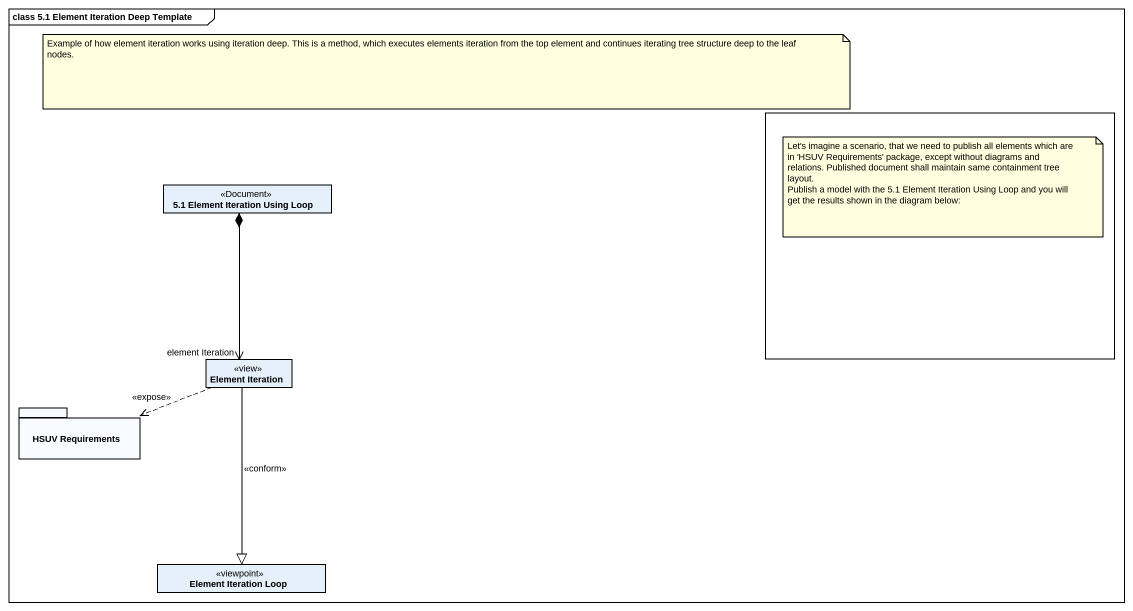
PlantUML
@startuml
mainframe class 5.1 Element Iteration Deep Template
allowmixing
hide circle
hide empty members
rectangle " " as rectangle1
class "5.1 Element Iteration Using Loop" as c5_1_Element_Iteration_Using <<Document>>
class "Element Iteration" as Element_Iteration <<view>>
package "HSUV Requirements" as HSUV_Requirements {
}
class "Element Iteration Loop" as Element_Iteration_Loop <<viewpoint>>
c5_1_Element_Iteration_Using *--> "element Iteration" Element_Iteration
Element_Iteration .left.> HSUV_Requirements : <<expose>>
Element_Iteration --|> Element_Iteration_Loop : <<conform>>
note as N1
  Example of how element iteration works using iteration deep. This is a method, which executes elements iteration from the top element and continues iterating tree structure deep to the leaf nodes.
end note
note as N2
  Let's imagine a scenario, that we need to publish all elements which are in 'HSUV Requirements' package, except without diagrams and relations. Published document shall maintain same containment tree layout.
  Publish a model with the 5.1 Element Iteration Using Loop and you will get the results shown in the diagram below:
end note
@enduml
